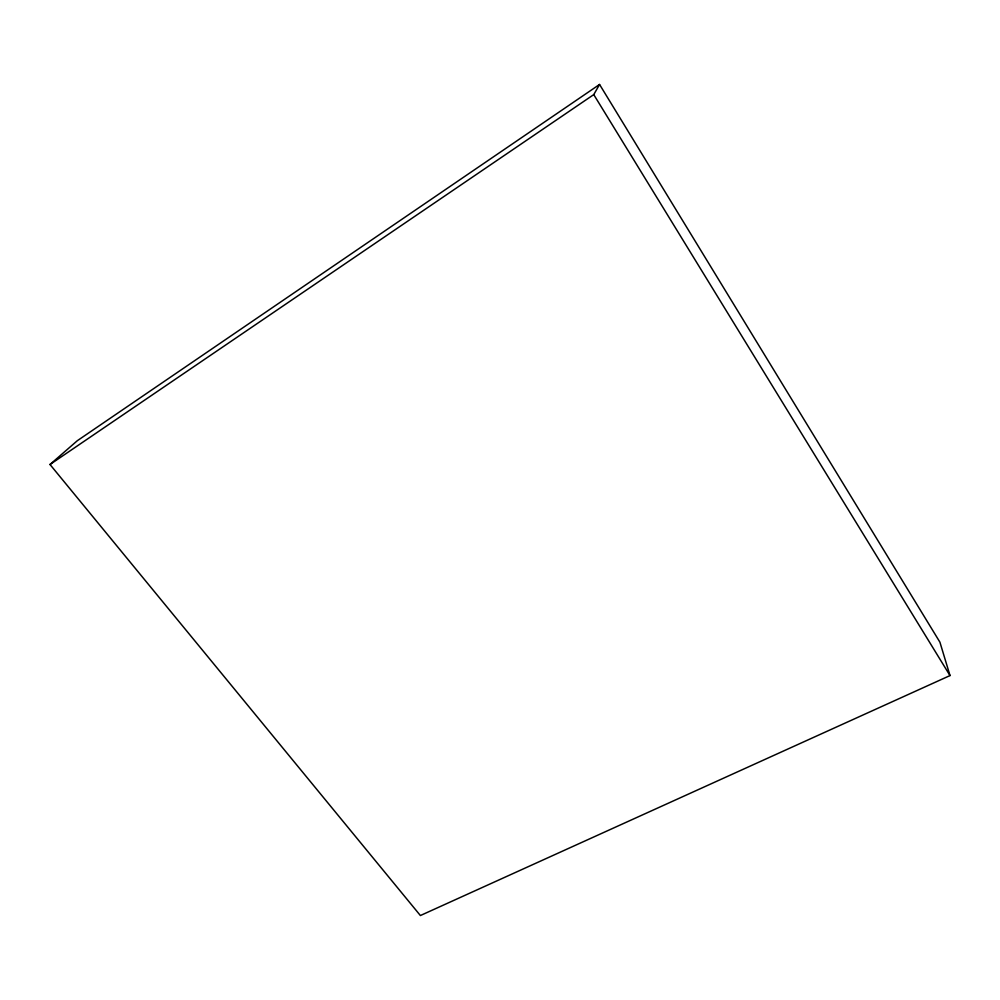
<?xml version="1.0" encoding="UTF-8"?>
<svg xmlns="http://www.w3.org/2000/svg" width="1000" height="1000" viewBox="0 0 1000 1000"><rect width="100%" height="100%" fill="white"/><g stroke="black" fill="none" stroke-linecap="round" stroke-linejoin="round"><path stroke-width="1.5" d="M50 464.5L593.75 94.612L599.562 84.462L939.925 642.2L950 675.575L420.387 915.537L50 464.5L77.312 440.712L599.562 84.462M593.75 94.612L950 675.575"/></g></svg>
